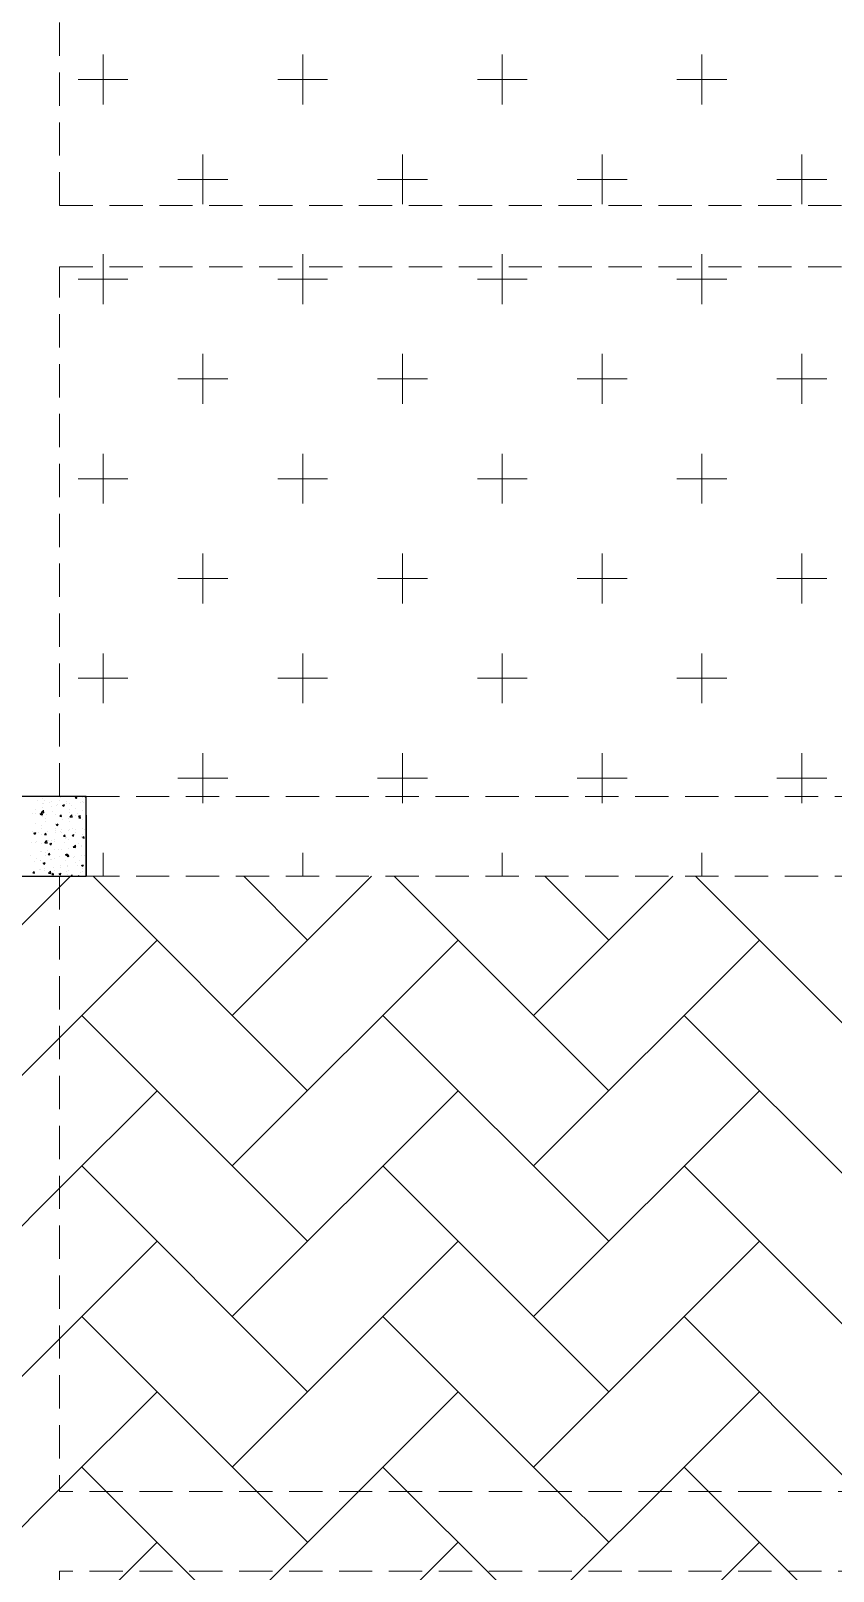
# Model space of a CAD drawing. Header units: millimetres. Extents: x 331487 to 517269, y 198509 to 399936.
# Drawn here: x 387857 to 390872, y 365238 to 371027 of the extents above; entities that cross this region are included whole.
import ezdxf

# ---------------------------------------------------------------- set-up
doc = ezdxf.new("R2010")
doc.units = ezdxf.units.MM
doc.header["$MEASUREMENT"] = 0
doc.linetypes.add('DASHED2', pattern=[0.375, 0.25, -0.125])
doc.layers.add('BEAM', color=1, linetype='Continuous', lineweight=5)
doc.layers.add('COLUMN', color=6, linetype='Continuous')

msp = doc.modelspace()

# ---------------------------------------------------------------- linework, layer by layer
at = {"layer": 'BEAM', "linetype": 'DASHED2', "ltscale": 500}
for p, q in [((387965.1, 370369.9), (387965.1, 373674)), ((387965.1, 370369.9), (393590.1, 370369.9)), ((387965.1, 368149), (387965.1, 370139.9)), ((387965.1, 370139.9), (393590.1, 370139.9)), ((388065.1, 368149), (393590.1, 368149)), ((387965.1, 367849), (387965.1, 365537.6)), ((388065.1, 367849), (392069.6, 367849)), ((395890.1, 365537.6), (387965.1, 365537.6)), ((387965.1, 365237.6), (387965.1, 362881.5)), ((395890.1, 365237.6), (387965.1, 365237.6))]:
    msp.add_line(p, q, dxfattribs=at)
at = {"layer": 'BEAM', "color": 253, "linetype": 'Continuous', "ltscale": 750}
for p, q in [((388128.6, 370749.5), (388128.6, 370937)), ((388878.6, 370749.5), (388878.6, 370937)), ((389628.6, 370749.5), (389628.6, 370937)), ((390378.6, 370749.5), (390378.6, 370937)), ((388034.8, 370843.2), (388222.3, 370843.2)), ((388784.8, 370843.2), (388972.3, 370843.2)), ((389534.8, 370843.2), (389722.3, 370843.2)), ((390284.8, 370843.2), (390472.3, 370843.2)), ((388503.6, 370374.5), (388503.6, 370562)), ((389253.6, 370374.5), (389253.6, 370562)), ((390003.6, 370374.5), (390003.6, 370562)), ((390753.6, 370374.5), (390753.6, 370562)), ((388409.8, 370468.2), (388597.3, 370468.2)), ((389159.8, 370468.2), (389347.3, 370468.2)), ((389909.8, 370468.2), (390097.3, 370468.2)), ((390659.8, 370468.2), (390847.3, 370468.2)), ((388128.6, 370139.9), (388128.6, 370187)), ((388878.6, 370139.9), (388878.6, 370187)), ((389628.6, 370139.9), (389628.6, 370187)), ((390378.6, 370139.9), (390378.6, 370187)), ((388034.8, 370093.2), (388222.3, 370093.2)), ((388128.6, 369999.5), (388128.6, 370139.9)), ((388784.8, 370093.2), (388972.3, 370093.2)), ((388878.6, 369999.5), (388878.6, 370139.9)), ((389534.8, 370093.2), (389722.3, 370093.2)), ((389628.6, 369999.5), (389628.6, 370139.9)), ((390284.8, 370093.2), (390472.3, 370093.2)), ((390378.6, 369999.5), (390378.6, 370139.9)), ((388503.6, 369624.5), (388503.6, 369812)), ((389253.6, 369624.5), (389253.6, 369812)), ((390003.6, 369624.5), (390003.6, 369812)), ((390753.6, 369624.5), (390753.6, 369812)), ((388409.8, 369718.2), (388597.3, 369718.2)), ((389159.8, 369718.2), (389347.3, 369718.2)), ((389909.8, 369718.2), (390097.3, 369718.2)), ((390659.8, 369718.2), (390847.3, 369718.2)), ((388128.6, 369249.5), (388128.6, 369437)), ((388878.6, 369249.5), (388878.6, 369437)), ((389628.6, 369249.5), (389628.6, 369437)), ((390378.6, 369249.5), (390378.6, 369437)), ((388034.8, 369343.2), (388222.3, 369343.2)), ((388784.8, 369343.2), (388972.3, 369343.2)), ((389534.8, 369343.2), (389722.3, 369343.2)), ((390284.8, 369343.2), (390472.3, 369343.2)), ((388503.6, 368874.5), (388503.6, 369062)), ((389253.6, 368874.5), (389253.6, 369062)), ((390003.6, 368874.5), (390003.6, 369062)), ((390753.6, 368874.5), (390753.6, 369062)), ((388409.8, 368968.2), (388597.3, 368968.2)), ((389159.8, 368968.2), (389347.3, 368968.2)), ((389909.8, 368968.2), (390097.3, 368968.2)), ((390659.8, 368968.2), (390847.3, 368968.2)), ((388128.6, 368499.5), (388128.6, 368687)), ((388878.6, 368499.5), (388878.6, 368687)), ((389628.6, 368499.5), (389628.6, 368687)), ((390378.6, 368499.5), (390378.6, 368687)), ((388034.8, 368593.2), (388222.3, 368593.2)), ((388784.8, 368593.2), (388972.3, 368593.2)), ((389534.8, 368593.2), (389722.3, 368593.2)), ((390284.8, 368593.2), (390472.3, 368593.2)), ((388503.6, 368149), (388503.6, 368312)), ((389253.6, 368149), (389253.6, 368312)), ((390003.6, 368149), (390003.6, 368312)), ((390753.6, 368149), (390753.6, 368312)), ((388409.8, 368218.2), (388597.3, 368218.2)), ((389159.8, 368218.2), (389347.3, 368218.2)), ((389909.8, 368218.2), (390097.3, 368218.2)), ((390659.8, 368218.2), (390847.3, 368218.2)), ((388503.6, 368124.5), (388503.6, 368149)), ((389253.6, 368124.5), (389253.6, 368149)), ((390003.6, 368124.5), (390003.6, 368149)), ((390753.6, 368124.5), (390753.6, 368149)), ((388128.6, 367849), (388128.6, 367937)), ((388878.6, 367849), (388878.6, 367937)), ((389628.6, 367849), (389628.6, 367937)), ((390378.6, 367849), (390378.6, 367937)), ((387965.1, 367808.3), (388005.9, 367849)), ((388897.2, 367043.3), (388091.4, 367849)), ((388614.3, 367326.1), (389137.3, 367849)), ((388897.2, 367609), (388657.1, 367849)), ((390028.6, 367043.3), (389222.8, 367849)), ((389745.7, 367326.1), (390268.6, 367849)), ((390028.6, 367609), (389788.5, 367849)), ((391159.9, 367043.3), (390354.2, 367849)), ((387665.1, 367508.3), (387965.1, 367808.3)), ((387965.1, 367242.6), (388331.5, 367609)), ((388614.3, 366760.4), (389462.9, 367609)), ((389745.7, 366760.4), (390594.2, 367609)), ((388897.2, 366477.6), (388048.7, 367326.1)), ((390028.6, 366477.6), (389180, 367326.1)), ((391159.9, 366477.6), (390311.4, 367326.1)), ((387665.1, 366942.6), (387965.1, 367242.6)), ((387965.1, 366676.9), (388331.5, 367043.3)), ((388614.3, 366194.7), (389462.9, 367043.3)), ((389745.7, 366194.7), (390594.2, 367043.3)), ((388897.2, 365911.9), (388048.7, 366760.4)), ((390028.6, 365911.9), (389180, 366760.4)), ((391159.9, 365911.9), (390311.4, 366760.4)), ((387665.1, 366376.9), (387965.1, 366676.9)), ((387965.1, 366111.2), (388331.5, 366477.6)), ((388614.3, 365629.1), (389462.9, 366477.6)), ((389745.7, 365629.1), (390594.2, 366477.6)), ((388705.8, 365537.6), (388048.7, 366194.7)), ((389837.2, 365537.6), (389180, 366194.7)), ((390968.5, 365537.6), (390311.4, 366194.7)), ((387665.1, 365811.2), (387965.1, 366111.2)), ((387965.1, 365545.5), (388331.5, 365911.9)), ((389088.6, 365537.6), (389462.9, 365911.9)), ((390220, 365537.6), (390594.2, 365911.9)), ((388140.1, 365537.6), (388048.7, 365629.1)), ((389271.5, 365537.6), (389180, 365629.1)), ((390402.8, 365537.6), (390311.4, 365629.1)), ((387665.1, 365245.5), (387965.1, 365545.5)), ((388440.1, 365237.6), (388140.1, 365537.6)), ((388897.2, 365346.2), (388705.8, 365537.6)), ((388788.6, 365237.6), (389088.6, 365537.6)), ((389571.5, 365237.6), (389271.5, 365537.6)), ((390028.6, 365346.2), (389837.2, 365537.6)), ((389920, 365237.6), (390220, 365537.6)), ((390702.8, 365237.6), (390402.8, 365537.6)), ((388222.9, 365237.6), (388331.5, 365346.2)), ((389354.3, 365237.6), (389462.9, 365346.2)), ((390485.6, 365237.6), (390594.2, 365346.2)), ((387965.1, 364979.9), (388222.9, 365237.6)), ((388897.2, 364780.5), (388440.1, 365237.6)), ((388614.3, 365063.4), (388788.6, 365237.6)), ((388614.3, 364497.7), (389354.3, 365237.6)), ((390028.6, 364780.5), (389571.5, 365237.6)), ((389745.7, 365063.4), (389920, 365237.6)), ((389745.7, 364497.7), (390485.6, 365237.6)), ((391159.9, 364780.5), (390702.8, 365237.6))]:
    msp.add_line(p, q, dxfattribs=at)
at = {"layer": 'COLUMN'}
for p, q in [((388065.1, 368149), (386865.1, 368149)), ((388065.1, 367849), (388065.1, 368149)), ((388065.1, 368079), (388065.1, 367849)), ((386865.1, 367849), (388065.1, 367849))]:
    msp.add_line(p, q, dxfattribs=at)
at = {"layer": 'COLUMN', "color": 2, "linetype": 'Continuous'}
for p, q in [((387883.2, 368134.2), (387883.2, 368134.2)), ((387901.7, 368140.5), (387901.7, 368140.5)), ((387902.2, 368123.8), (387902.2, 368123.8)), ((387904.2, 368120.8), (387904.2, 368120.8)), ((387910.4, 368133.4), (387910.4, 368133.4)), ((387927.2, 368127.1), (387927.2, 368127.1)), ((387936.5, 368131.9), (387936.5, 368131.9)), ((387953.6, 368148), (387953.6, 368148)), ((387957.6, 368118.5), (387957.6, 368118.5)), ((387965.1, 368132.1), (387965.1, 368132.1)), ((387968.7, 368143.4), (387968.7, 368143.4)), ((387976.8, 368115.7), (387983.8, 368118.3)), ((387981.8, 368112.3), (387983.8, 368118.3)), ((387989.9, 368129.7), (387989.9, 368129.7)), ((387992.7, 368121.5), (387992.7, 368121.5)), ((388003.8, 368121.8), (388003.8, 368121.8)), ((388024.3, 368143.8), (388028.7, 368149)), ((388024.3, 368143.8), (388030.3, 368143.2)), ((388028.2, 368140.4), (388028.2, 368140.4)), ((388030.3, 368143.2), (388029.2, 368149)), ((388043.3, 368127.4), (388043.3, 368127.4)), ((388051, 368131.5), (388051, 368131.5)), ((388053.3, 368143.7), (388053.3, 368143.7)), ((388054.3, 368128.2), (388054.3, 368128.2)), ((388060.9, 368147.9), (388063.8, 368149)), ((388060.9, 368147.9), (388065.1, 368145)), ((387863.3, 368083.4), (387863.3, 368083.4)), ((387875.9, 368084.4), (387875.9, 368084.4)), ((387876, 368101.5), (387876, 368101.5)), ((387892.8, 368083.4), (387899.8, 368086.1)), ((387892.8, 368083.4), (387897.8, 368080.1)), ((387894.7, 368081.1), (387899.5, 368086.8)), ((387894.7, 368081.1), (387900.7, 368080.6)), ((387896.7, 368088.8), (387904.5, 368096.9)), ((387896.7, 368088.8), (387905.6, 368087.5)), ((387897.8, 368080.1), (387899.8, 368086.1)), ((387899.3, 368074), (387899.3, 368074)), ((387900.7, 368080.6), (387899.5, 368086.8)), ((387900.5, 368107.3), (387900.5, 368107.3)), ((387900.9, 368087.6), (387900.9, 368087.6)), ((387905.6, 368087.5), (387904.5, 368097)), ((387914.2, 368066.5), (387914.2, 368066.5)), ((387916.7, 368081.1), (387916.7, 368081.1)), ((387934.4, 368111.5), (387934.4, 368111.5)), ((387938.8, 368092.6), (387938.8, 368092.6)), ((387951.2, 368081.5), (387951.2, 368081.5)), ((387952.4, 368114.7), (387952.4, 368114.7)), ((387966.5, 368074.8), (387971.3, 368080.6)), ((387966.5, 368074.8), (387972.4, 368074.3)), ((387970, 368078.9), (387970, 368078.9)), ((387972.4, 368074.3), (387971.3, 368080.5)), ((387972.5, 368076.5), (387972.5, 368076.5)), ((387975.6, 368061.5), (387975.6, 368061.5)), ((387976.8, 368115.7), (387981.8, 368112.3)), ((388000.7, 368064.8), (388000.7, 368064.8)), ((388001.9, 368100.9), (388001.9, 368100.9)), ((388002.5, 368088.5), (388002.5, 368088.5)), ((388003.5, 368072.3), (388011.2, 368080.4)), ((388003.5, 368072.3), (388012.4, 368070.9)), ((388011, 368116.3), (388011, 368116.3)), ((388012.4, 368070.9), (388011.3, 368080.4)), ((388023.4, 368076.6), (388023.4, 368076.6)), ((388027, 368104.2), (388027, 368104.2)), ((388030.9, 368086.5), (388030.9, 368086.5)), ((388036.5, 368075.4), (388043.5, 368078.1)), ((388036.5, 368075.4), (388041.5, 368072)), ((388038.2, 368068.5), (388043, 368074.3)), ((388038.2, 368068.5), (388044.2, 368068)), ((388038.5, 368069.8), (388038.5, 368069.8)), ((388041.5, 368072), (388043.5, 368078.1)), ((388044.2, 368068), (388043, 368074.3)), ((388051.8, 368061.6), (388051.8, 368061.6)), ((388053, 368094.9), (388053, 368094.9)), ((388064.4, 368114), (388064.4, 368114)), ((388064.8, 368109.2), (388064.8, 368109.2)), ((387864.9, 368018.8), (387864.9, 368018.8)), ((387868.5, 368010.9), (387875.5, 368013.6)), ((387868.5, 368010.9), (387873.5, 368007.5)), ((387873.5, 368007.5), (387875.5, 368013.6)), ((387874.6, 368048.2), (387874.6, 368048.2)), ((387886.2, 368013.8), (387886.2, 368013.8)), ((387896.8, 368007.4), (387896.8, 368007.4)), ((387897.2, 368030), (387897.2, 368030)), ((387898, 368040.7), (387898, 368040.7)), ((387908.6, 368005.9), (387913.4, 368011.6)), ((387908.6, 368005.9), (387914.6, 368005.3)), ((387910.1, 368006.8), (387910.1, 368006.8)), ((387912.5, 368053.2), (387912.5, 368053.2)), ((387914.6, 368005.3), (387913.4, 368011.6)), ((387918.3, 368016.6), (387918.3, 368016.6)), ((387948.8, 368014.9), (387948.8, 368014.9)), ((387949.3, 368022.1), (387949.3, 368022.1)), ((387950, 368048.2), (387950, 368048.2)), ((387950.6, 368027.8), (387950.6, 368027.8)), ((387952.5, 368043.1), (387959.5, 368045.8)), ((387952.5, 368043.1), (387957.5, 368039.8)), ((387957.5, 368039.8), (387959.5, 368045.8)), ((387968.4, 368016.8), (387968.4, 368016.8)), ((387971.6, 368014.3), (387971.6, 368014.3)), ((387974.4, 368025.4), (387974.4, 368025.4)), ((387980.3, 367999.6), (387985.2, 368005.3)), ((387986.3, 367999.1), (387985.1, 368005.3)), ((388000.1, 368021.9), (388000.1, 368021.9)), ((388001.3, 368055.2), (388001.3, 368055.2)), ((388003.9, 368025.5), (388003.9, 368025.5)), ((388012.2, 368030.3), (388012.2, 368030.3)), ((388012.2, 368002.9), (388019.2, 368005.6)), ((388012.2, 368002.9), (388017.2, 367999.5)), ((388017.2, 367999.5), (388019.2, 368005.6)), ((388025, 368012.1), (388025, 368012.1)), ((388026.7, 368026.8), (388026.7, 368026.8)), ((388050.6, 368028.3), (388050.6, 368028.3)), ((388050.7, 368004.9), (388050.7, 368004.9)), ((388057.3, 368023.2), (388057.3, 368023.2)), ((387859.9, 367974.3), (387859.9, 367974.3)), ((387875.7, 367974.8), (387875.7, 367974.8)), ((387877.3, 367979.2), (387877.3, 367979.2)), ((387895.6, 367974.1), (387895.6, 367974.1)), ((387910, 367974.9), (387917.8, 367983)), ((387910, 367974.9), (387918.9, 367973.5)), ((387918.9, 367973.5), (387917.8, 367983)), ((387921.7, 367946.5), (387921.7, 367946.5)), ((387923, 367982.6), (387923, 367982.6)), ((387928.2, 367970.6), (387935.2, 367973.3)), ((387928.2, 367970.6), (387933.1, 367967.3)), ((387930.7, 367976.9), (387930.7, 367976.9)), ((387933.1, 367967.3), (387935.2, 367973.3)), ((387934.1, 367984.9), (387934.1, 367984.9)), ((387946.3, 367948.3), (387946.3, 367948.3)), ((387947.5, 367981.6), (387947.5, 367981.6)), ((387948.1, 367985.9), (387948.1, 367985.9)), ((387959.6, 367951.5), (387959.6, 367951.5)), ((387972.3, 367949.9), (387972.3, 367949.9)), ((387980.3, 367999.6), (387986.3, 367999.1)), ((387984, 367974.7), (387984, 367974.7)), ((387985.9, 367990.9), (387985.9, 367990.9)), ((387992.4, 367994.9), (387992.4, 367994.9)), ((387997.7, 367955.3), (387997.7, 367955.3)), ((387998.9, 367988.6), (387998.9, 367988.6)), ((388016.7, 367958.3), (388024.5, 367966.4)), ((388016.7, 367958.3), (388025.6, 367956.9)), ((388022.8, 367959.8), (388022.8, 367959.8)), ((388025.6, 367956.9), (388024.5, 367966.4)), ((388030.6, 367959.9), (388030.6, 367959.9)), ((388037.4, 367972.4), (388037.4, 367972.4)), ((388047.8, 367963.1), (388047.8, 367963.1)), ((388048.2, 367961.7), (388048.2, 367961.7)), ((388049.1, 367999.2), (388049.1, 367999.2)), ((388049.4, 367995), (388049.4, 367995)), ((388052.1, 367993.3), (388056.9, 367999.1)), ((388052.1, 367993.3), (388058, 367992.8)), ((388058, 367992.8), (388056.9, 367999.1)), ((387857.8, 367928.1), (387857.8, 367928.1)), ((387870.4, 367903.7), (387870.4, 367903.7)), ((387878.9, 367914.7), (387878.9, 367914.7)), ((387893.2, 367907.5), (387893.2, 367907.5)), ((387894.4, 367940.8), (387894.4, 367940.8)), ((387895.4, 367907), (387895.4, 367907)), ((387896.7, 367943.2), (387896.7, 367943.2)), ((387903.8, 367898.1), (387910.8, 367900.8)), ((387903.8, 367898.1), (387908.8, 367894.8)), ((387908.8, 367894.8), (387910.8, 367900.8)), ((387911.2, 367925.8), (387911.2, 367925.8)), ((387913.9, 367939.8), (387913.9, 367939.8)), ((387922.5, 367930.6), (387927.3, 367936.4)), ((387922.5, 367930.6), (387928.5, 367930.1)), ((387928.5, 367930.1), (387927.3, 367936.4)), ((387932.3, 367912.4), (387932.3, 367912.4)), ((387933.3, 367912), (387933.3, 367912)), ((387945.1, 367915), (387945.1, 367915)), ((387964.6, 367923.6), (387964.6, 367923.6)), ((387968.1, 367890.2), (387968.1, 367890.2)), ((387985.7, 367910.1), (387985.7, 367910.1)), ((387987.9, 367930.4), (387994.9, 367933.1)), ((387987.9, 367930.4), (387992.8, 367927)), ((387992.8, 367927), (387994.9, 367933.1)), ((387994.2, 367924.4), (387999, 367930.1)), ((387994.2, 367924.4), (388000.2, 367923.8)), ((387995.2, 367888.8), (387995.2, 367888.8)), ((387996.5, 367922.1), (387996.5, 367922.1)), ((387996.5, 367920.3), (387996.5, 367920.3)), ((388000.2, 367923.8), (387999, 367930.1)), ((388018, 367921.3), (388018, 367921.3)), ((388021.5, 367923.6), (388021.5, 367923.6)), ((388026.4, 367900.2), (388026.4, 367900.2)), ((388033.1, 367889.2), (388033.1, 367889.2)), ((388039, 367907.9), (388039, 367907.9)), ((388045.8, 367895.2), (388045.8, 367895.2)), ((388047, 367928.5), (388047, 367928.5)), ((388047.6, 367890.1), (388054.6, 367892.8)), ((388047.6, 367890.1), (388052.5, 367886.8)), ((388052.5, 367886.8), (388054.6, 367892.8)), ((388059.4, 367928.6), (388059.4, 367928.6)), ((387864.6, 367861.7), (387869.4, 367867.4)), ((387864.6, 367861.7), (387870.6, 367861.2)), ((387869.1, 367867.6), (387869.1, 367867.6)), ((387870.6, 367861.2), (387869.4, 367867.4)), ((387891.3, 367875), (387891.3, 367875)), ((387892, 367874.2), (387892, 367874.2)), ((387907, 367872.6), (387907, 367872.6)), ((387909.8, 367880.2), (387909.8, 367880.2)), ((387923.2, 367860.9), (387931, 367869)), ((387923.3, 367860.9), (387932.1, 367859.5)), ((387932.1, 367859.5), (387931, 367869)), ((387933.8, 367858.2), (387933.8, 367858.2)), ((387936.4, 367855.4), (387941.2, 367861.2)), ((387936.4, 367855.4), (387942.3, 367854.9)), ((387942.3, 367854.9), (387941.2, 367861.2)), ((387943.9, 367881.7), (387943.9, 367881.7)), ((387944.7, 367872.7), (387944.7, 367872.7)), ((387963.5, 367857.9), (387970.5, 367860.5)), ((387963.5, 367857.9), (387968.5, 367854.5)), ((387968.5, 367854.5), (387970.5, 367860.5)), ((387970.2, 367880.9), (387970.2, 367880.9)), ((387992.1, 367868.2), (387992.1, 367868.2)), ((387994, 367855.5), (387994, 367855.5)), ((387995.2, 367884.2), (387995.2, 367884.2)), ((387998.1, 367870.5), (387998.1, 367870.5)), ((388006.8, 367849.7), (388006.8, 367849.7)), ((388008.1, 367849.2), (388012.9, 367854.9)), ((388008.1, 367849.2), (388009.5, 367849)), ((388014, 367849), (388012.9, 367854.9)), ((388034.5, 367849), (388037.8, 367852.5)), ((388038.2, 367849), (388037.8, 367852.5)), ((388044.5, 367861.9), (388044.5, 367861.9)), ((388050.4, 367878.2), (388050.4, 367878.2)), ((388051.4, 367868.2), (388051.4, 367868.2))]:
    msp.add_line(p, q, dxfattribs=at)

doc.saveas('drawing.dxf')
